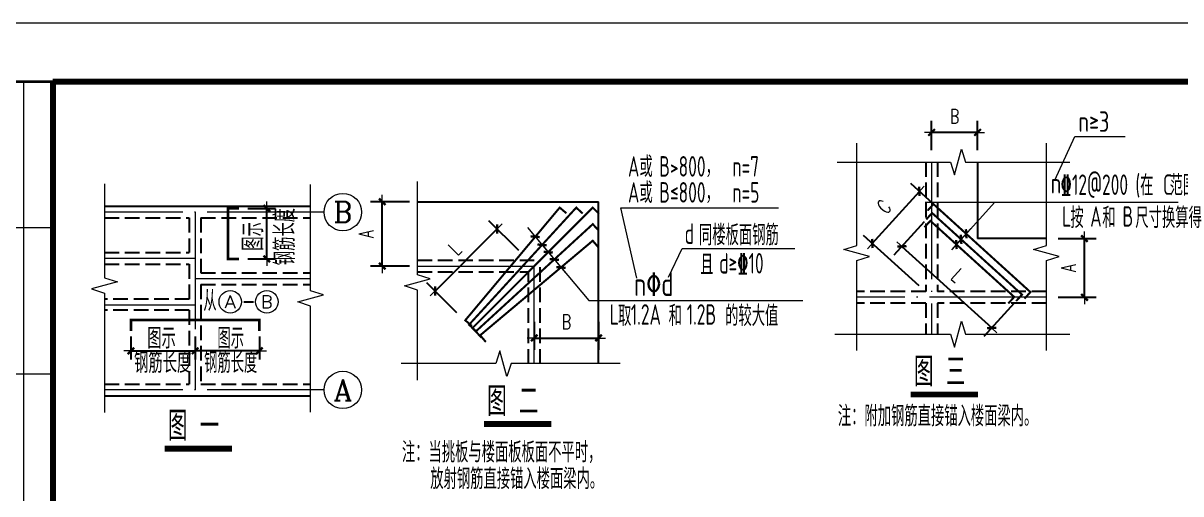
# Model space of a CAD drawing. Extents: x 3968514 to 5230306, y -516551 to -228246.
# Drawn here: x 4164713 to 4184520, y -325595 to -317553 of the extents above; entities that cross this region are included whole.
import ezdxf
from ezdxf.enums import TextEntityAlignment as Align

# ---------------------------------------------------------------- set-up
doc = ezdxf.new("R2010")
doc.units = 0
doc.header["$LTSCALE"] = 1000
doc.header["$MEASUREMENT"] = 0
for name, pattern in [('3', [5, 3, -2]), ('DASH', [0.35, 0.25, -0.1]), ('DOTE', [2.42, 2, -0.2, 0.02, -0.2])]:
    doc.linetypes.add(name, pattern=pattern)
for name, color, linetype, lineweight in [('AXIS', 3, 'Continuous', 15), ('AXIS_TEXT', 7, 'Continuous', 15), ('DOTE', 1, 'DOTE', 9), ('FRAME', 3, 'Continuous', 18), ('PUB_DIM', 3, 'Continuous', 15)]:
    doc.layers.add(name, color=color, linetype=linetype, lineweight=lineweight)
for name, color, linetype in [('BEAM_CON', 4, 'Continuous'), ('FLOOR_UP_REIN', 1, 'Continuous'), ('PUB_TEXT', 7, 'Continuous'), ('REIN', 2, 'Continuous'), ('梁__虚线', 4, '3'), ('飘板', 2, 'Continuous')]:
    doc.layers.add(name, color=color, linetype=linetype)
doc.styles.add('COMPLEX', font='COMPLEX')
doc.styles.add('DIM_FONT', font='SIMPLEX', dxfattribs={"width": 0.7, "bigfont": 'GBCBIG'})
doc.styles.add('FF1', font='tssdeng.shx', dxfattribs={"width": 0.8, "bigfont": 'tssdchn.shx'})
doc.styles.add('TSSD_Norm', font='tssdeng.shx', dxfattribs={"width": 0.7, "bigfont": 'hztxt.shx'})
doc.dimstyles.new('DIM-200', dxfattribs={"dimtxt": 200, "dimasz": 0.8, "dimexe": 150, "dimexo": 150, "dimgap": 150, "dimtad": 1, "dimdec": 0, "dimzin": 0, "dimdsep": 46, "dimtxsty": 'DIM_FONT', "dimblk1": '_DIMX', "dimblk2": '_DIMX', "dimsah": 1, "dimcen": 0.09, "dimclrd": 256, "dimclre": 256, "dimclrt": 7, "dimadec": 0, "dimazin": 0, "dimtfac": 1, "dimtdec": 0, "dimtix": 1, "dimtmove": 2, "dimatfit": 3, "dimldrblk": '_DIMX', "dimfxl": 1, "dimtvp": 0.7, "dimtolj": 1, "dimtzin": 0, "dimarcsym": 0})
doc.dimstyles.new('DIM-250', dxfattribs={"dimtxt": 250, "dimasz": 0.8, "dimexe": 200, "dimexo": 200, "dimgap": 150, "dimtad": 1, "dimdec": 0, "dimdsep": 46, "dimtxsty": 'DIM_FONT', "dimblk1": '_DIMX', "dimblk2": '_DIMX', "dimsah": 1, "dimcen": 0.09, "dimdle": 2, "dimclrt": 7, "dimadec": 0, "dimazin": 0, "dimtfac": 1, "dimtdec": 0, "dimtix": 1, "dimtmove": 2, "dimatfit": 3, "dimldrblk": '_DIMX', "dimfxl": 1, "dimtolj": 1, "dimtzin": 0, "dimarcsym": 0})

# ---------------------------------------------------------------- blocks, each defined once
blk = doc.blocks.new('2')
at = {"layer": 'FRAME', "lineweight": 18}
blk.add_line((232618, -30373), (173218, -30373), dxfattribs=at)
at = {"layer": 'FRAME', "lineweight": 35}
blk.add_line((175718, -31373), (173718, -31373), dxfattribs=at)
at = {"layer": 'FRAME', "lineweight": 100}
for p, q in [((175718, -31373), (175718, -71373)), ((231618, -31373), (175718, -31373))]:
    blk.add_line(p, q, dxfattribs=at)
at = {"layer": 'FRAME', "lineweight": 18}
for points in [[(175218, -53873), (175218, -31373)], [(175718, -33873), (173718, -33873)], [(175718, -36373), (173718, -36373)]]:
    blk.add_lwpolyline(points, dxfattribs=at)
blk = doc.blocks.new('_DIMX')
blk.add_line((-150, 0), (150, 0))
at = {"const_width": 50}
blk.add_lwpolyline([(-70, -70), (70, 70)], dxfattribs=at)
blk = doc.blocks.new('*D300')
at = {"layer": 'Defpoints', "color": 0, "transparency": 16777216}
for p in [(4180255, -319420), (4180255, -319926), (4181042, -319926)]:
    blk.add_point(p, dxfattribs=at)
at = {"layer": 'PUB_DIM', "color": 0, "lineweight": -2, "transparency": 16777216}
for p, q in [((4180255, -319726), (4180255, -319220)), ((4181042, -319726), (4181042, -319220)), ((4181041, -319420), (4180256, -319420))]:
    blk.add_line(p, q, dxfattribs=at)
at = {"layer": 'PUB_DIM', "color": 0, "lineweight": -2, "transparency": 16777216, "xscale": 0.8, "yscale": 0.8, "zscale": 0.8, "rotation": 180}
blk.add_blockref('_DIMX', (4180255, -319420), dxfattribs=at)
at = {"layer": 'PUB_DIM', "color": 0, "lineweight": -2, "transparency": 16777216, "xscale": 0.8, "yscale": 0.8, "zscale": 0.8}
blk.add_blockref('_DIMX', (4181042, -319420), dxfattribs=at)
at = {"layer": 'PUB_DIM', "color": 7, "transparency": 16777216, "insert": (4180648, -319145), "char_height": 250, "attachment_point": 5, "style": 'DIM_FONT'}
blk.add_mtext('\\A1;B', dxfattribs=at)
blk = doc.blocks.new('*D299')
at = {"layer": 'Defpoints', "color": 0, "transparency": 16777216}
for p in [(4180264, -320797), (4181802, -322191), (4181285, -322762)]:
    blk.add_point(p, dxfattribs=at)
at = {"layer": 'PUB_DIM', "color": 0, "lineweight": -2, "transparency": 16777216}
for p, q in [((4180130, -320945), (4179612, -321516)), ((4179747, -321368), (4181285, -322761)), ((4181668, -322340), (4181151, -322910))]:
    blk.add_line(p, q, dxfattribs=at)
at = {"layer": 'PUB_DIM', "color": 0, "lineweight": -2, "transparency": 16777216, "xscale": 0.8, "yscale": 0.8, "zscale": 0.8}
for p, rotation in [((4179747, -321368), 137.8093348773602), ((4181285, -322762), 317.8093348773602)]:
    blk.add_blockref('_DIMX', p, dxfattribs=dict(at, rotation=rotation))
at = {"layer": 'PUB_DIM', "color": 7, "transparency": 16777216, "insert": (4180701, -321861), "char_height": 250, "attachment_point": 5, "rotation": 317.8093, "style": 'DIM_FONT'}
blk.add_mtext('\\A1;L', dxfattribs=at)
blk = doc.blocks.new('*D298')
at = {"layer": 'Defpoints', "color": 0, "transparency": 16777216}
for p in [(4180047, -320427), (4180995, -321286), (4180188, -322177)]:
    blk.add_point(p, dxfattribs=at)
at = {"layer": 'PUB_DIM', "color": 0, "lineweight": -2, "transparency": 16777216}
for p, q in [((4179241, -321317), (4180047, -320428)), ((4180847, -321152), (4179899, -320293)), ((4180040, -322042), (4179092, -321183))]:
    blk.add_line(p, q, dxfattribs=at)
at = {"layer": 'PUB_DIM', "color": 0, "lineweight": -2, "transparency": 16777216, "xscale": 0.8, "yscale": 0.8, "zscale": 0.8}
for p, rotation in [((4180047, -320427), 47.80933487729215), ((4179241, -321318), 227.8093348772921)]:
    blk.add_blockref('_DIMX', p, dxfattribs=dict(at, rotation=rotation))
at = {"layer": 'PUB_DIM', "color": 7, "transparency": 16777216, "insert": (4179440, -320688), "char_height": 250, "attachment_point": 5, "rotation": 47.8093, "style": 'DIM_FONT'}
blk.add_mtext('\\A1;C', dxfattribs=at)
blk = doc.blocks.new('*D297')
at = {"layer": 'Defpoints', "color": 0, "transparency": 16777216}
for p in [(4167655, -322756), (4168755, -322756), (4167655, -323153)]:
    blk.add_point(p, dxfattribs=at)
at = {"layer": 'PUB_DIM', "lineweight": -2, "transparency": 16777216}
for p, q in [((4167655, -322906), (4167655, -323303)), ((4168755, -322906), (4168755, -323303)), ((4168754, -323153), (4167656, -323153))]:
    blk.add_line(p, q, dxfattribs=at)
at = {"layer": 'PUB_DIM', "lineweight": -2, "transparency": 16777216, "xscale": 0.8, "yscale": 0.8, "zscale": 0.8, "rotation": 180}
blk.add_blockref('_DIMX', (4167655, -323153), dxfattribs=at)
at = {"layer": 'PUB_DIM', "lineweight": -2, "transparency": 16777216, "xscale": 0.8, "yscale": 0.8, "zscale": 0.8}
blk.add_blockref('_DIMX', (4168755, -323153), dxfattribs=at)
blk = doc.blocks.new('*D309')
at = {"layer": 'Defpoints', "color": 0, "transparency": 16777216}
for p in [(4166555, -322756), (4167655, -322756), (4167655, -323153)]:
    blk.add_point(p, dxfattribs=at)
at = {"layer": 'PUB_DIM', "lineweight": -2, "transparency": 16777216}
for p, q in [((4166555, -322906), (4166555, -323303)), ((4167655, -322906), (4167655, -323303)), ((4166556, -323153), (4167654, -323153))]:
    blk.add_line(p, q, dxfattribs=at)
at = {"layer": 'PUB_DIM', "lineweight": -2, "transparency": 16777216, "xscale": 0.8, "yscale": 0.8, "zscale": 0.8, "rotation": 180}
blk.add_blockref('_DIMX', (4166555, -323153), dxfattribs=at)
at = {"layer": 'PUB_DIM', "lineweight": -2, "transparency": 16777216, "xscale": 0.8, "yscale": 0.8, "zscale": 0.8}
blk.add_blockref('_DIMX', (4167655, -323153), dxfattribs=at)
blk = doc.blocks.new('*D308')
at = {"layer": 'Defpoints', "color": 0, "transparency": 16777216}
for p in [(4170856, -320605), (4171523, -320605), (4171523, -321705)]:
    blk.add_point(p, dxfattribs=at)
at = {"layer": 'PUB_DIM', "color": 0, "lineweight": -2, "transparency": 16777216}
for p, q in [((4171323, -320605), (4170656, -320605)), ((4170856, -321704), (4170856, -320605)), ((4171323, -321705), (4170656, -321705))]:
    blk.add_line(p, q, dxfattribs=at)
at = {"layer": 'PUB_DIM', "color": 0, "lineweight": -2, "transparency": 16777216, "xscale": 0.8, "yscale": 0.8, "zscale": 0.8}
for p, rotation in [((4170856, -320605), 90), ((4170856, -321705), 270)]:
    blk.add_blockref('_DIMX', p, dxfattribs=dict(at, rotation=rotation))
at = {"layer": 'PUB_DIM', "color": 7, "transparency": 16777216, "insert": (4170581, -321155), "char_height": 250, "attachment_point": 5, "rotation": 90, "style": 'DIM_FONT'}
blk.add_mtext('\\A1;A', dxfattribs=at)
blk = doc.blocks.new('*D307')
at = {"layer": 'Defpoints', "color": 0, "transparency": 16777216}
for p in [(4173458, -322455), (4174558, -322455), (4174558, -322933)]:
    blk.add_point(p, dxfattribs=at)
at = {"layer": 'PUB_DIM', "color": 0, "lineweight": -2, "transparency": 16777216}
for p, q in [((4173458, -322655), (4173458, -323133)), ((4174558, -322655), (4174558, -323133)), ((4173459, -322933), (4174558, -322933))]:
    blk.add_line(p, q, dxfattribs=at)
at = {"layer": 'PUB_DIM', "color": 0, "lineweight": -2, "transparency": 16777216, "xscale": 0.8, "yscale": 0.8, "zscale": 0.8, "rotation": 180}
blk.add_blockref('_DIMX', (4173458, -322933), dxfattribs=at)
at = {"layer": 'PUB_DIM', "color": 0, "lineweight": -2, "transparency": 16777216, "xscale": 0.8, "yscale": 0.8, "zscale": 0.8}
blk.add_blockref('_DIMX', (4174558, -322933), dxfattribs=at)
at = {"layer": 'PUB_DIM', "color": 7, "transparency": 16777216, "insert": (4174008, -322658), "char_height": 250, "attachment_point": 5, "style": 'DIM_FONT'}
blk.add_mtext('\\A1;B', dxfattribs=at)
blk = doc.blocks.new('*D306')
at = {"layer": 'Defpoints', "color": 0, "transparency": 16777216}
for p in [(4172823, -321069), (4173334, -321580), (4172273, -322641)]:
    blk.add_point(p, dxfattribs=at)
at = {"layer": 'PUB_DIM', "color": 0, "lineweight": -2, "transparency": 16777216}
for p, q in [((4171763, -322130), (4172823, -321070)), ((4173193, -321439), (4172682, -320928)), ((4172132, -322500), (4171621, -321989))]:
    blk.add_line(p, q, dxfattribs=at)
at = {"layer": 'PUB_DIM', "color": 0, "lineweight": -2, "transparency": 16777216, "xscale": 0.8, "yscale": 0.8, "zscale": 0.8}
for p, rotation in [((4172823, -321069), 45), ((4171763, -322130), 225)]:
    blk.add_blockref('_DIMX', p, dxfattribs=dict(at, rotation=rotation))
at = {"layer": 'PUB_DIM', "color": 7, "transparency": 16777216, "insert": (4172098, -321405), "char_height": 250, "attachment_point": 5, "rotation": 45, "style": 'DIM_FONT'}
blk.add_mtext('\\A1;L', dxfattribs=at)
blk = doc.blocks.new('_AXISO')
blk.add_circle((0, 0), 0.5)
at = {"layer": 'AXIS_TEXT', "style": 'COMPLEX', "width": 1.041667}
blk.add_attdef('A', text='', height=0.56, dxfattribs=at).set_placement((-0.25, -0.28), (0.25, -0.28), align=Align.FIT)
blk = doc.blocks.new('*D305')
at = {"layer": 'Defpoints', "color": 0, "transparency": 16777216}
for p in [(4168407, -320718), (4168881, -320718), (4168407, -321582)]:
    blk.add_point(p, dxfattribs=at)
at = {"layer": 'PUB_DIM', "lineweight": -2, "transparency": 16777216}
for p, q in [((4168557, -320718), (4169031, -320718)), ((4168881, -321581), (4168881, -320719)), ((4168557, -321582), (4169031, -321582))]:
    blk.add_line(p, q, dxfattribs=at)
at = {"layer": 'PUB_DIM', "lineweight": -2, "transparency": 16777216, "xscale": 0.8, "yscale": 0.8, "zscale": 0.8}
for p, rotation in [((4168881, -320718), 90), ((4168881, -321582), 270)]:
    blk.add_blockref('_DIMX', p, dxfattribs=dict(at, rotation=rotation))
blk = doc.blocks.new('*D301')
at = {"layer": 'Defpoints', "color": 0, "transparency": 16777216}
for p in [(4182220, -321234), (4182872, -321234), (4182220, -322237)]:
    blk.add_point(p, dxfattribs=at)
at = {"layer": 'PUB_DIM', "color": 0, "lineweight": -2, "transparency": 16777216}
for p, q in [((4182420, -321234), (4183072, -321234)), ((4182872, -322236), (4182872, -321235)), ((4182420, -322237), (4183072, -322237))]:
    blk.add_line(p, q, dxfattribs=at)
at = {"layer": 'PUB_DIM', "color": 0, "lineweight": -2, "transparency": 16777216, "xscale": 0.8, "yscale": 0.8, "zscale": 0.8}
for p, rotation in [((4182872, -321234), 90), ((4182872, -322237), 270)]:
    blk.add_blockref('_DIMX', p, dxfattribs=dict(at, rotation=rotation))
at = {"layer": 'PUB_DIM', "color": 7, "transparency": 16777216, "insert": (4182597, -321736), "char_height": 250, "attachment_point": 5, "rotation": 90, "style": 'DIM_FONT'}
blk.add_mtext('\\A1;A', dxfattribs=at)

msp = doc.modelspace()

# ---------------------------------------------------------------- linework, layer by layer
at = {"layer": 'BEAM_CON'}
for p, q in [((4166104.26945, -320681.90288), (4169629.98081, -320681.90288)), ((4166104.26945, -323920.22726), (4169629.98081, -323920.22726))]:
    msp.add_line(p, q, dxfattribs=at)
at = {"layer": 'DOTE', "linetype": 'DOTE'}
for p, q in [((4180255.09438, -319926.16882), (4180255.09438, -322867.30533)), ((4169862.23493, -320781.90288), (4166104.26945, -320781.90288)), ((4167655.14623, -320781.90288), (4167655.14623, -323820.22726)), ((4166104.26945, -321569.51236), (4167655.14623, -321569.51236)), ((4171458.51456, -321704.5818), (4173458.37861, -321704.5818)), ((4173458.37861, -323370.87447), (4173458.37861, -321704.5818)), ((4167655.14623, -321918.05517), (4169629.98081, -321918.05517)), ((4182219.61168, -322237.18488), (4178974.26449, -322237.18488)), ((4167655.14623, -322369.4121), (4166104.26945, -322369.4121)), ((4169862.23493, -323820.22726), (4166104.26945, -323820.22726))]:
    msp.add_line(p, q, dxfattribs=at)
at = {"layer": 'FLOOR_UP_REIN', "const_width": 45}
for points in [[(4168406.83804, -321581.56014), (4168215.17087, -321581.56014), (4168215.17087, -320717.96397), (4168406.83804, -320717.96397)], [(4166555.49896, -322814.80996), (4166555.49896, -322623.14278), (4168755.02811, -322623.14278), (4168755.02811, -322814.80996)]]:
    msp.add_lwpolyline(points, dxfattribs=at)
at = {"layer": 'PUB_DIM'}
for p, q in [((4182363.22143, -320237.01061), (4182704.50534, -319491.09568)), ((4182704.50534, -319491.09568), (4183569.61352, -319491.09568)), ((4166104.26945, -320300.74543), (4166104.26945, -321904.25363)), ((4169629.98081, -322126.30838), (4169629.98081, -320312.38951)), ((4180144.98725, -320609.54248), (4184471.9141, -320609.54248)), ((4181339.02589, -320609.54248), (4180600.31604, -321424.49273)), ((4175214.44906, -321907.82307), (4174939.04958, -320709.38946)), ((4174939.04958, -320709.38946), (4177633.49382, -320709.38946)), ((4173340.43315, -321044.39656), (4174389.60628, -322292.2619)), ((4175753.12648, -321891.0474), (4175989.32962, -321406.19231)), ((4175989.32962, -321406.19231), (4177915.24047, -321406.19231)), ((4166324.26945, -321974.25363), (4165884.26945, -322094.25363)), ((4166104.26945, -321904.25363), (4166324.26945, -321974.25363)), ((4165884.26945, -322094.25363), (4166104.26945, -322164.25363)), ((4166104.26945, -322164.25363), (4166104.26945, -324207.50874)), ((4169409.98081, -322316.30838), (4169849.98081, -322196.30838)), ((4169849.98081, -322196.30838), (4169629.98081, -322126.30838)), ((4169629.98081, -322386.30838), (4169409.98081, -322316.30838)), ((4169629.98081, -324200.22726), (4169629.98081, -322386.30838)), ((4174389.60628, -322292.2619), (4178052.28089, -322292.2619))]:
    msp.add_line(p, q, dxfattribs=at)
for points in [[(4178974.26449, -323147.30533), (4178974.26449, -321610.28606), (4179194.26449, -321540.28606), (4178754.26449, -321420.28606), (4178974.26449, -321350.28606), (4178974.26449, -319602.99202)], [(4182219.61168, -323147.30533), (4182219.61168, -321610.28606), (4182439.61168, -321540.28606), (4181999.61168, -321420.28606), (4182219.61168, -321350.28606), (4182219.61168, -319602.99202)], [(4178639.93796, -319926.16882), (4180576.4208, -319926.16882), (4180646.4208, -320146.16882), (4180766.4208, -319706.16882), (4180836.4208, -319926.16882), (4182621.23498, -319926.16882)], [(4171458.51456, -323650.87447), (4171458.51456, -322113.8552), (4171238.51456, -322043.8552), (4171678.51456, -321923.8552), (4171458.51456, -321853.8552), (4171458.51456, -320256.99403)], [(4178601.09391, -322867.30533), (4180576.4208, -322867.30533), (4180646.4208, -323087.30533), (4180766.4208, -322647.30533), (4180836.4208, -322867.30533), (4182621.23498, -322867.30533)], [(4174926.74726, -323370.87447), (4173060.59445, -323370.87447), (4172990.59445, -323590.87447), (4172870.59445, -323150.87447), (4172800.59445, -323370.87447), (4171178.51456, -323370.87447)]]:
    msp.add_lwpolyline(points, dxfattribs=at)
at = {"layer": 'PUB_DIM', "const_width": 100}
for points in [[(4179900.0371, -323899.19759), (4181051.3119, -323899.19759)], [(4172595.47946, -324402.76673), (4173746.75426, -324402.76673)], [(4167134.57929, -324823.34406), (4168285.85408, -324823.34406)]]:
    msp.add_lwpolyline(points, dxfattribs=at)
at = {"layer": 'PUB_TEXT'}
msp.add_line((4168490.03278, -322314.39291), (4168654.95868, -322314.39291), dxfattribs=at)
at = {"layer": 'REIN', "const_width": 35}
for points in [[(4181845.38537, -322259.49582), (4181946.12535, -322148.35872), (4180287.69473, -320645.07794), (4180186.95474, -320756.21504)], [(4174007.59985, -320800.99994), (4173892.69318, -320704.5818), (4172276.54071, -322630.63732), (4172391.44738, -322727.05546)], [(4174286.1275, -320805.92033), (4174175.5359, -320704.5818), (4172341.79024, -322705.76402), (4172452.38184, -322807.10256)], [(4174564.44463, -320810.64782), (4174458.37861, -320704.5818), (4172397.66657, -322765.29384), (4172503.73259, -322871.35985)], [(4181701.68669, -322302.46541), (4181802.42667, -322191.32831), (4180264.04601, -320796.86655), (4180163.30603, -320908.00366)], [(4174559.71714, -321098.01611), (4174458.37861, -320987.42451), (4172457.19638, -322821.17017), (4172558.53491, -322931.76177)], [(4181568.11067, -322342.23857), (4181668.85065, -322231.10146), (4180234.03408, -320930.51515), (4180133.2941, -321041.65225)], [(4174554.79675, -321385.17389), (4174458.37861, -321270.26722), (4172532.32309, -322886.4197), (4172628.74123, -323001.32636)]]:
    msp.add_lwpolyline(points, dxfattribs=at)
at = {"layer": '梁__虚线', "linetype": 'DASH'}
for p, q in [((4180155.09438, -319926.16882), (4180155.09438, -322137.18488)), ((4180355.09438, -319926.16882), (4180355.09438, -322137.18488)), ((4166104.26945, -320881.90288), (4167555.14623, -320881.90288)), ((4167555.14623, -320881.90288), (4167555.14623, -321469.51236)), ((4167755.14623, -320881.90288), (4169629.98081, -320881.90288)), ((4167755.14623, -320881.90288), (4167755.14623, -321818.05517)), ((4166104.26945, -321469.51236), (4167555.14623, -321469.51236)), ((4171458.51456, -321604.5818), (4173558.37861, -321604.5818)), ((4173558.37861, -323370.87447), (4173558.37861, -321604.5818)), ((4166104.26945, -321669.51236), (4167555.14623, -321669.51236)), ((4167555.14623, -321669.51236), (4167555.14623, -322269.4121)), ((4167755.14623, -321818.05517), (4169629.98081, -321818.05517)), ((4171458.51456, -321804.5818), (4173358.37861, -321804.5818)), ((4173358.37861, -323370.87447), (4173358.37861, -321804.5818)), ((4167755.14623, -322018.05517), (4169629.98081, -322018.05517)), ((4167755.14623, -322018.05517), (4167755.14623, -323720.22726)), ((4180155.09438, -322137.18488), (4178974.26449, -322137.18488)), ((4182219.61168, -322137.18488), (4180355.09438, -322137.18488)), ((4167555.14623, -322269.4121), (4166104.26945, -322269.4121)), ((4167555.14623, -322459.4121), (4166104.26945, -322459.4121)), ((4167555.14623, -322459.4121), (4167555.14623, -323720.22726)), ((4180155.09438, -322337.18488), (4178974.26449, -322337.18488)), ((4180155.09438, -322337.18488), (4180155.09438, -322867.30533)), ((4182219.61168, -322337.18488), (4180355.09438, -322337.18488)), ((4180355.09438, -322337.18488), (4180355.09438, -322867.30533)), ((4166104.26945, -323720.22726), (4167555.14623, -323720.22726)), ((4167755.14623, -323720.22726), (4169629.98081, -323720.22726))]:
    msp.add_line(p, q, dxfattribs=at)
at = {"layer": '飘板', "color": 0}
for p, q in [((4181041.5924, -319926.16882), (4181041.5924, -321234.44736)), ((4171458.51456, -320604.5818), (4174558.37861, -320604.5818)), ((4174558.37861, -323370.87447), (4174558.37861, -320604.5818)), ((4182219.61168, -321234.44736), (4181041.5924, -321234.44736))]:
    msp.add_line(p, q, dxfattribs=at)

# ---------------------------------------------------------------- block references
at = {"layer": 'AXIS'}
ref = msp.add_blockref('_AXISO', (4170182.23493, -320781.90288), dxfattribs=dict(at, xscale=640, yscale=640, zscale=640))
ref.add_attrib('A', 'B', dxfattribs={"layer": 'AXIS_TEXT', "height": 358.4, "style": 'COMPLEX', "width": 1.102941}).set_placement((4170022.23493, -320961.10288), (4170342.23493, -320961.10288), align=Align.FIT)
for p, xscale, yscale, zscale in [((4168256.87977, -322314.39291), 384, 384, 384), ((4170182.23493, -323820.22726), 640, 640, 640)]:
    msp.add_blockref('_AXISO', p, dxfattribs=dict(at, xscale=xscale, yscale=yscale, zscale=zscale)).add_auto_attribs({'A': 'A'})
ref = msp.add_blockref('_AXISO', (4168881.19042, -322314.39291), dxfattribs=dict(at, xscale=384, yscale=384, zscale=384))
ref.add_attrib('A', 'B', dxfattribs={"layer": 'AXIS_TEXT', "height": 215.04, "style": 'COMPLEX', "width": 1.102941}).set_placement((4168785.19042, -322421.91291), (4168977.19042, -322421.91291), align=Align.FIT)
at = {"layer": 'FRAME'}
msp.add_blockref('2', (3989503.62973, -287180.12051), dxfattribs=at)
at = {"layer": 'PUB_DIM'}
for p, xscale, yscale, zscale, rotation in [((4173472.70603, -321201.71926), 0.8000000003564821, 0.8000000003564821, 0.8000000003564821, 310.0562608852639), ((4180847.14439, -321152.18985), 0.7999999994101277, 0.7999999994101277, 0.7999999994101277, 47.80933489993084), ((4173591.03292, -321342.45487), 0.8000000003564821, 0.8000000003564821, 0.8000000003564821, 310.0562608852639), ((4180680.90802, -321335.58305), 0.7999999994101277, 0.7999999994101277, 0.7999999994101277, 47.80933489993084), ((4180760.94804, -321247.2823), 0.7999999994101277, 0.7999999994101277, 0.7999999994101277, 47.80933489993084), ((4173695.84462, -321467.11579), 0.8000000003564821, 0.8000000003564821, 0.8000000003564821, 310.0562608852639), ((4173799.86763, -321590.83865), 0.8000000003564821, 0.8000000003564821, 0.8000000003564821, 310.0562608852639), ((4173914.23156, -321726.86081), 0.8000000003564821, 0.8000000003564821, 0.8000000003564821, 310.0562608852639)]:
    msp.add_blockref('_DIMX', p, dxfattribs=dict(at, xscale=xscale, yscale=yscale, zscale=zscale, rotation=rotation))

# ---------------------------------------------------------------- texts
at = {"layer": 'PUB_TEXT', "style": 'TSSD_Norm'}
for s, height, width, p in [('n\x933', 350, 0.75, (4182768.33169, -319409.87137)), ('A', 350, 0.65, (4175060.2623, -320175.52198)), ('或', 350, 0.65, (4175256.36409, -320181.20178)), ('B>800，', 350, 0.65, (4175594.40012, -320175.52198)), ('n=7', 350, 0.65, (4176847.08409, -320175.52198)), ('\x8412@200', 350, 0.65, (4182462.35089, -320488.17322)), ('A', 350, 0.65, (4175060.2623, -320619.28922)), ('或', 350, 0.65, (4175256.36409, -320624.96901)), ('B≤800，', 350, 0.65, (4175594.40012, -320619.28922)), ('n=5', 350, 0.65, (4176847.08409, -320619.28922)), ('n', 350, 0.75, (4182293.74957, -320463.84359)), ('(在  范围内)', 350, 0.65, (4183742.60206, -320498.94811)), ('C', 350, 0.65, (4184215.03503, -320486.94899)), ('按', 350, 0.65, (4182630.45341, -321053.65751)), ('和', 350, 0.65, (4183176.33014, -321053.65751)), ('尺寸换算得', 350, 0.65, (4183741.66673, -321053.65751)), ('L', 350, 0.65, (4182488.12607, -321030.58663)), ('A', 350, 0.65, (4182969.18291, -321030.58663)), ('B', 350, 0.65, (4183521.11074, -321030.58663)), ('d', 350, 0.65, (4176031.00125, -321324.968)), ('同楼板面钢筋', 350, 0.65, (4176275.64664, -321348.31011)), ('且', 350, 0.65, (4176296.43925, -321855.8605)), ('d\x93\x8410', 350, 0.65, (4176621.474, -321831.34738)), ('n\x82d', 400, 0.75, (4175166.16944, -322214.66503)), ('从', 350, 0.65, (4167795.9681, -322473.44923)), ('L', 350, 0.65, (4174748.76423, -322705.84292)), ('取', 350, 0.65, (4174891.09157, -322728.91381)), ('1.2A', 350, 0.65, (4175108.57847, -322705.84292)), ('和', 350, 0.65, (4175756.10506, -322728.91381)), ('1.2B', 350, 0.65, (4176065.37149, -322705.84292)), ('的较大值', 350, 0.65, (4176722.75565, -322728.91381)), ('图示', 350, 0.7, (4166836.6478, -323113.35733)), ('图示', 350, 0.65, (4168036.29507, -323113.35733)), ('钢筋长度', 350, 0.7, (4166609.61748, -323530.11685)), ('钢筋长度', 350, 0.65, (4167809.26475, -323530.11685)), ('注：附加钢筋直接锚入楼面梁内。', 350, 0.65, (4178651.86753, -324442.29531)), ('注：当挑板与楼面板板面不平时，', 350, 0.65, (4171192.9221, -325060.27727)), ('放射钢筋直接锚入楼面梁内。', 350, 0.65, (4171678.35302, -325514.96347))]:
    msp.add_text(s, height=height, dxfattribs=dict(at, width=width)).set_placement(p)
at = {"layer": 'PUB_TEXT', "style": 'TSSD_Norm', "width": 0.7}
for s, p in [('钢筋长度', (4169361.90306, -321690.29724)), ('图示', (4168820.99122, -321441.3552))]:
    msp.add_text(s, height=350, rotation=90, dxfattribs=at).set_placement(p)
at = {"layer": 'PUB_TEXT', "color": 0, "style": 'FF1', "width": 0.7}
for s, p in [('图 三 ', (4179955.78955, -323761.55349)), ('图 二', (4172651.23191, -324265.12263)), ('图 一', (4167190.33174, -324685.69995))]:
    msp.add_text(s, height=500, dxfattribs=at).set_placement(p)

# ---------------------------------------------------------------- dimensions: what is measured, and where the dimension line sits
at = {"layer": 'PUB_DIM'}
for base, p1, p2, text, dimstyle, picture, middle in [((4180255.09438, -319420.09031), (4181041.5924, -319926.16882), (4180255.09438, -319926.16882), 'B', 'DIM-250', '*D300', (4180648.34339, -319145.09031)), ((4174558.37861, -322932.57002), (4173458.37861, -322455.11637), (4174558.37861, -322455.11637), 'B', 'DIM-250', '*D307', (4174008.37861, -322657.57002)), ((4167655.14623, -323152.94465), (4166555.49896, -322756.07092), (4167655.14623, -322756.07092), ' ', 'DIM-200', '*D309', (4167105.32259, -323152.94465)), ((4167655.14623, -323152.94465), (4168754.7935, -322756.07092), (4167655.14623, -322756.07092), ' ', 'DIM-200', '*D297', (4168204.96986, -323152.94465))]:
    dim = msp.add_linear_dim(base=base, p1=p1, p2=p2, text=text, dimstyle=dimstyle, dxfattribs=at)
    dim.commit()
    dim.dimension.update_dxf_attribs({"geometry": picture, "text_midpoint": middle})
for p1, p2, distance, text, picture, middle in [((4180188.37169, -322176.70424), (4180995.30483, -321286.48955), 1279.24783, 'C', '*D298', (4179440.27424, -320687.76423)), ((4180264.04601, -320796.86655), (4181802.42667, -322191.32831), -770.26517, 'L', '*D299', (4180700.61631, -321861.04634)), ((4172273.35821, -322640.98547), (4173334.07025, -321580.27343), 722.45855, 'L', '*D306', (4172098.40452, -321405.31975))]:
    dim = msp.add_aligned_dim(p1=p1, p2=p2, distance=distance, text=text, dimstyle='DIM-250', dxfattribs=at)
    dim.commit()
    dim.dimension.update_dxf_attribs({"geometry": picture, "text_midpoint": middle})
for base, p1, p2, text, dimstyle, picture, middle in [((4168880.80509, -320717.96397), (4168406.83804, -321581.56014), (4168406.83804, -320717.96397), ' ', 'DIM-200', '*D305', (4168880.80509, -321149.76205)), ((4170855.60784, -320604.5818), (4171522.99963, -321704.5818), (4171522.99963, -320604.5818), 'A', 'DIM-250', '*D308', (4170580.60784, -321154.5818)), ((4182871.80658, -321234.44736), (4182219.61168, -322237.18488), (4182219.61168, -321234.44736), 'A', 'DIM-250', '*D301', (4182596.80658, -321735.81612))]:
    dim = msp.add_linear_dim(base=base, p1=p1, p2=p2, angle=90, text=text, dimstyle=dimstyle, dxfattribs=at)
    dim.commit()
    dim.dimension.update_dxf_attribs({"geometry": picture, "text_midpoint": middle})

doc.saveas('drawing.dxf')
